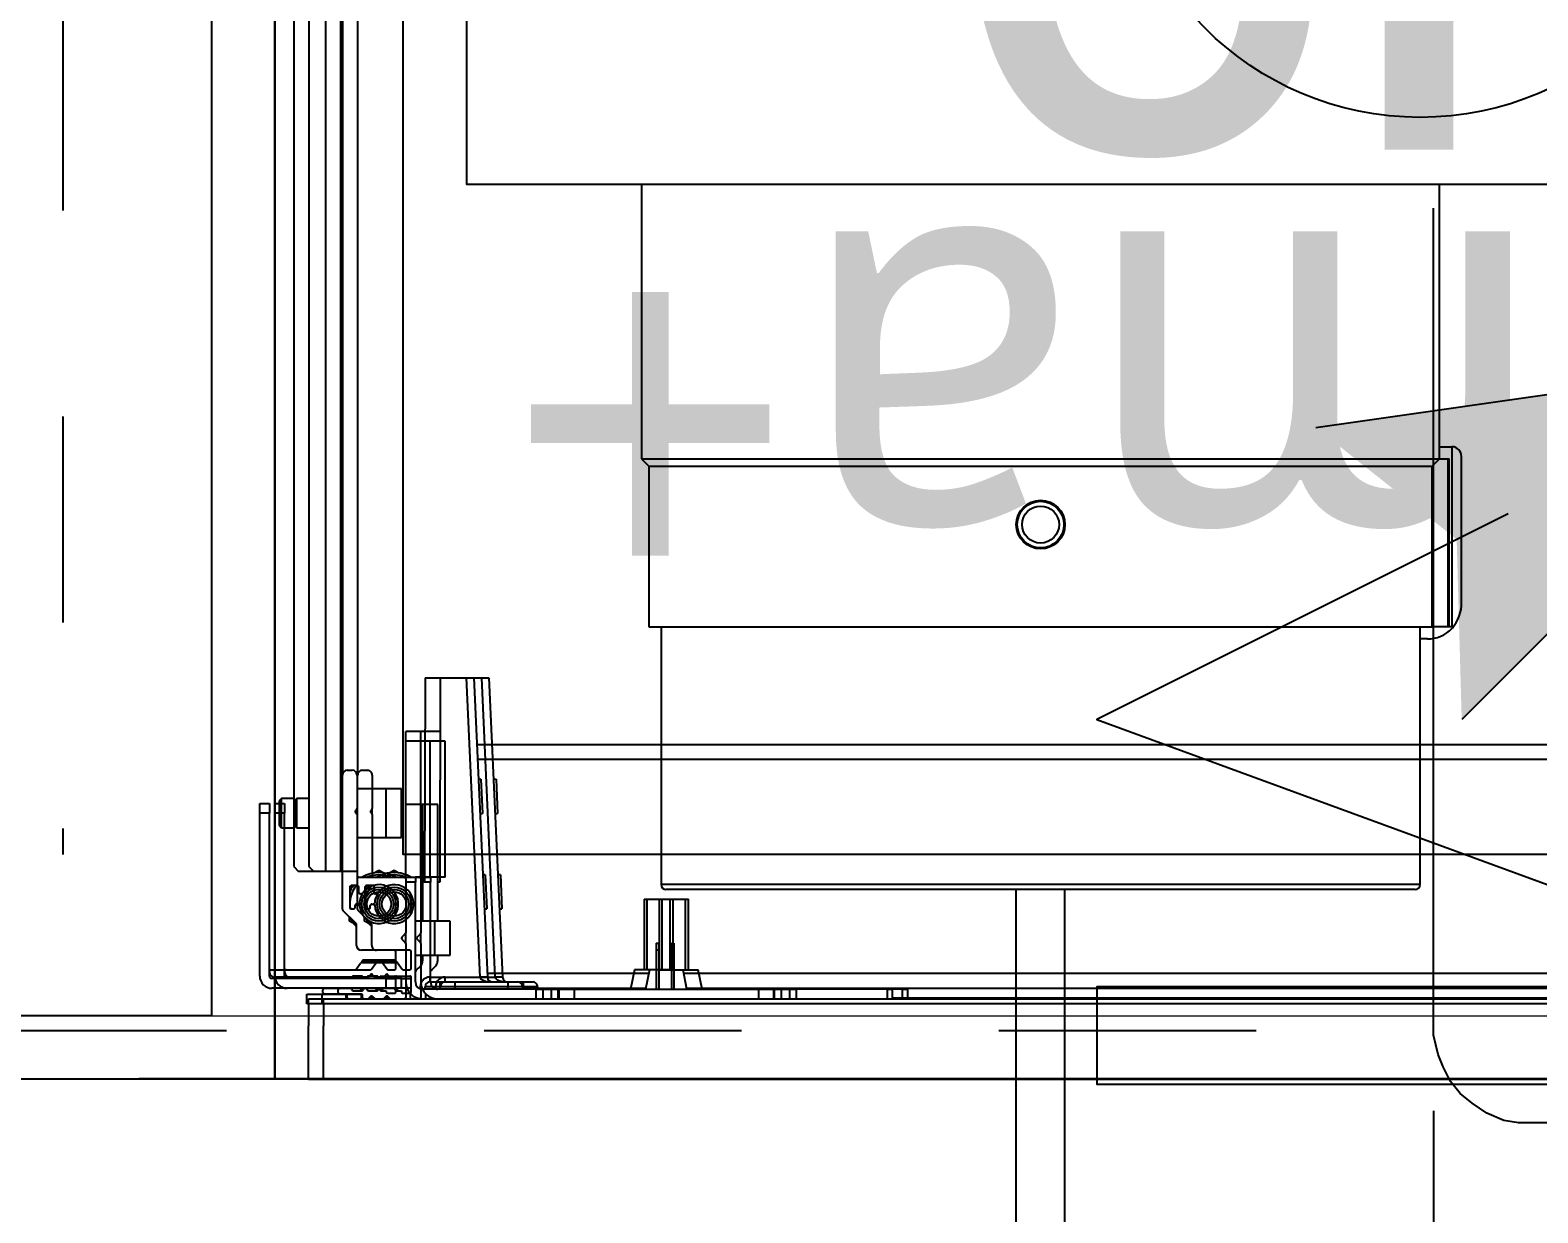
# Model space of a CAD drawing. Header units: centimetres. Extents: x 2648 to 12729, y 1890 to 6224.
# Drawn here: x 8948.27 to 8979.25, y 3178.34 to 3202.65 of the extents above; entities that cross this region are included whole.
import ezdxf

# ---------------------------------------------------------------- set-up
doc = ezdxf.new("R2010")
doc.units = ezdxf.units.CM
for name, pattern in [('prlm_vmc', [0.282222, 0.141111, -0.141111]), ('Style de ligne -1', [0.41664, 0.20828, -0.20836]), ('VW-01', [0.41656, 0.20828, -0.20828])]:
    doc.linetypes.add(name, pattern=pattern)
for name, color, linetype in [('B aménagement intérieur', 252, 'Continuous'), ('B Faux plafonds', 9, 'Continuous'), ('B Général', 252, 'Continuous'), ('C ANNOTATIONS-prestations', 252, 'Continuous'), ('D SURFACES-shab', 252, 'Continuous'), ('F REMPLISSAGE-vert clair', 252, 'Continuous'), ('F REMPLISSAGE-vert foncé', 252, 'Continuous'), ('MTI900_Alu', 252, 'Continuous')]:
    doc.layers.add(name, color=color, linetype=linetype)
doc.layers.add('prlm-CHAUFF', color=4, linetype='Continuous', lineweight=25)
doc.layers.add('prlm-ELEC-CFO', color=10, linetype='Continuous', lineweight=25)
doc.styles.add('prlm-chauff', font='trebucbi.ttf', dxfattribs={"height": 18})
doc.styles.add('prlm-elec-cfo', font='comic.ttf', dxfattribs={"height": 12})

# ---------------------------------------------------------------- blocks, each defined once
blk = doc.blocks.new('B 80.Gaine 150_70')
at = {"layer": 'B Général', "linetype": 'Continuous'}
blk.add_line((18.5, 36.305), (-69, 36.305), dxfattribs=at)
at = {"layer": 'B Général', "linetype": 'Continuous', "flags": 128}
for points in [[(-70, 36.305), (19.5, 36.305), (19.5, -2.715), (-70, -2.715)], [(-70, -2.7), (-70, 36.3), (19.5, 36.3), (19.5, -2.7)]]:
    blk.add_lwpolyline(points, close=True, dxfattribs=at)
at = {"layer": 'C ANNOTATIONS-prestations'}
for p, q in [((18.5, 36.305), (18.5, 35.205)), ((18.5, 34.755), (18.5, 35.205)), ((-69, 34.755), (18.5, 34.755)), ((18.5, 34.755), (18.53, 34.755)), ((18.5, 34.755), (18.5, 34.655)), ((18.53, 34.755), (18.53, 34.555)), ((18.5, 34.655), (-69, 34.655)), ((6.5, 34.635), (-22.817, 34.635)), ((10.724, 34.435), (-22.75, 34.435)), ((6.5, 34.455), (6.5, 34.655)), ((6.6, 34.455), (6.5, 34.455)), ((6.6, 34.655), (6.6, 34.455)), ((6.6, 34.455), (8.783, 34.455)), ((8.783, 34.455), (8.783, 34.655)), ((8.918, 34.455), (8.783, 34.455)), ((8.918, 34.655), (8.918, 34.455)), ((9.25, 34.455), (8.918, 34.455)), ((9.25, 34.455), (9.25, 34.655)), ((13.35, 34.455), (9.25, 34.455)), ((10.72, 34.455), (10.8, 34.055)), ((11.3, 33.646), (11.3, 34.455)), ((11.35, 33.646), (11.35, 34.455)), ((11.8, 34.055), (11.88, 34.455)), ((14.1, 34.435), (11.876, 34.435)), ((13.35, 34.455), (13.35, 34.655)), ((13.682, 34.455), (13.35, 34.455)), ((13.682, 34.455), (13.682, 34.655)), ((13.817, 34.455), (13.682, 34.455)), ((13.817, 34.655), (13.817, 34.455)), ((13.817, 34.455), (16.15, 34.455)), ((14.1, 34.405), (14.1, 34.455)), ((14.1, 34.405), (14.4, 34.405)), ((14.4, 34.455), (14.4, 34.405)), ((14.4, 34.405), (15.8, 34.405)), ((14.4, 34.305), (14.4, 34.405)), ((15.8, 34.405), (15.8, 34.455)), ((15.8, 34.405), (16.1, 34.405)), ((15.8, 34.305), (15.8, 34.405)), ((16.1, 34.455), (16.1, 34.405)), ((16.4, 34.655), (16.4, 34.55)), ((16.5, 34.655), (16.5, 34.625)), ((16.5, 33.517), (16.5, 34.625)), ((16.7, 34.505), (16.7, 34.215)), ((16.7, 34.435), (16.9, 34.435)), ((16.87, 34.535), (16.73, 34.535)), ((16.9, 34.485), (16.9, 34.505)), ((17.001, 34.485), (16.9, 34.485)), ((16.9, 34.435), (19.25, 34.435)), ((16.9, 34.435), (16.9, 34.235)), ((16.96, 34.485), (16.999, 34.446)), ((16.999, 34.446), (17.037, 34.446)), ((17.345, 34.435), (17.06, 34.435)), ((17.129, 34.655), (17.179, 34.606)), ((17.164, 34.62), (17.236, 34.62)), ((17.221, 34.606), (17.271, 34.655)), ((17.368, 34.446), (17.401, 34.446)), ((17.401, 34.446), (17.44, 34.485)), ((17.576, 34.485), (17.404, 34.485)), ((18.17, 34.435), (17.635, 34.435)), ((17.7, 34.625), (17.7, 34.585)), ((17.73, 34.555), (17.73, 34.655)), ((17.73, 34.555), (18.17, 34.555)), ((18.53, 34.555), (17.73, 34.555)), ((18.2, 34.525), (18.2, 34.465)), ((-22.65, 34.135), (10.784, 34.135)), ((11.816, 34.135), (14.824, 34.135)), ((14.4, 34.305), (14.2, 34.305)), ((15.8, 34.305), (14.4, 34.305)), ((14.821, 34.198), (14.82, 34.21)), ((14.821, 34.198), (14.971, 34.205)), ((15.1, 28.055), (14.821, 34.198)), ((14.97, 34.21), (14.971, 34.205)), ((16, 34.205), (14.971, 34.205)), ((14.971, 34.205), (15.25, 28.055)), ((16, 34.305), (15.8, 34.305)), ((16, 34.305), (16, 34.205)), ((16.3, 34.305), (16.3, 32.255)), ((16.9, 34.235), (16.7, 34.235)), ((17.002, 34.185), (16.73, 34.185)), ((16.9, 34.235), (19.25, 34.235)), ((17, 34.235), (17, 34.185)), ((17.03, 34.205), (17.129, 34.205)), ((17.043, 34.185), (17.043, 34.235)), ((17.129, 34.205), (17.179, 34.156)), ((17.221, 34.156), (17.271, 34.205)), ((17.271, 34.205), (17.375, 34.205)), ((17.357, 34.185), (17.357, 34.235)), ((17.4, 34.185), (17.4, 34.235)), ((17.403, 34.185), (17.577, 34.185)), ((17.605, 34.205), (19.2, 34.205)), ((19.3, 34.185), (19.3, 30.835)), ((19.3, 34.105), (19.3, 34.085)), ((19.5, 34.185), (19.5, 30.835)), ((11.3, 34.055), (10.8, 34.055)), ((11, 34.055), (11, 32.605)), ((11.061, 34.055), (11.061, 32.605)), ((11.35, 34.055), (11.8, 34.055)), ((11.539, 34.055), (11.539, 32.605)), ((11.6, 32.605), (11.6, 34.055)), ((16.15, 33.852), (16.15, 33.755)), ((16.7, 34.025), (16.7, 33.685)), ((16.859, 34.055), (16.73, 34.055)), ((16.971, 33.918), (16.884, 34.042)), ((17.404, 33.905), (16.996, 33.905)), ((17, 33.905), (17, 33.875)), ((17, 33.875), (17.4, 33.875)), ((17, 33.875), (17.02, 33.855)), ((17.02, 33.855), (17.38, 33.855)), ((17.043, 33.855), (17.043, 33.905)), ((17.357, 33.855), (17.357, 33.905)), ((17.38, 33.855), (17.4, 33.875)), ((17.4, 33.875), (17.4, 33.905)), ((17.516, 34.042), (17.429, 33.918)), ((19.27, 34.055), (17.541, 34.055)), ((11.3, 33.51), (11.3, 33.646)), ((11.35, 33.646), (11.3, 33.646)), ((11.35, 33.51), (11.3, 33.51)), ((11.35, 33.51), (11.35, 33.646)), ((15.9, 33.755), (15.9, 33.055)), ((16.3, 33.755), (15.9, 33.755)), ((16.5, 33.517), (16.5, 33.293)), ((16.579, 33.426), (16.509, 33.496)), ((16.73, 33.655), (17.41, 33.655)), ((17.51, 33.555), (17.51, 33.127)), ((16.5, 32.185), (16.5, 33.293)), ((16.509, 33.314), (16.579, 33.384)), ((15.9, 33.055), (16.3, 33.055)), ((16.15, 33.055), (16.15, 32.155)), ((16.7, 32.899), (16.7, 32.511)), ((17.519, 33.106), (17.791, 32.834)), ((17.556, 33.113), (17.656, 33.055)), ((17.656, 33.055), (17.656, 32.969)), ((11.6, 32.605), (11, 32.605)), ((14.884, 32.805), (14.834, 32.803)), ((14.866, 32.101), (14.834, 32.803)), ((17.51, 32.705), (17.479, 32.705)), ((17.54, 32.775), (17.54, 32.735)), ((17.62, 32.805), (17.57, 32.805)), ((17.65, 32.355), (17.65, 32.775)), ((17.8, 32.813), (17.8, 30.055)), ((16.101, 28.055), (16.11, 32.255)), ((16.11, 32.255), (16.15, 32.257)), ((16.3, 32.255), (16.5, 32.255)), ((16.3, 32.155), (16.3, 32.255)), ((17.407, 32.495), (17.43, 32.495)), ((17.46, 32.465), (17.46, 32.355)), ((17.49, 32.325), (17.62, 32.325)), ((17.65, 32.351), (17.604, 32.325)), ((14.866, 32.101), (14.916, 32.104)), ((16, 32.155), (16, 29.355)), ((16, 32.155), (16.15, 32.155)), ((16.15, 32.155), (16.3, 32.155)), ((16.15, 32.155), (16.15, 30.655)), ((16.5, 32.155), (16.3, 32.155)), ((16.5, 32.185), (16.5, 32.155)), ((16.5, 32.155), (16.5, 30.655)), ((17.47, 32.155), (16.53, 32.155)), ((17.05, 32.005), (16.95, 32.063)), ((17.15, 32.063), (17.05, 32.005)), ((17.5, 30.867), (17.5, 32.125)), ((17.8, 32.035), (18.15, 32.035)), ((18.15, 32.035), (18.7, 32.035)), ((18.15, 1.335), (18.15, 32.035)), ((18.8, 31.935), (18.7, 32.035)), ((18.8, 1.435), (18.8, 31.935)), ((16.9, 31.335), (16.9, 30.335)), ((17.5, 31.335), (16.9, 31.335)), ((19.05, 31.135), (18.8, 31.135)), ((19.05, 31.135), (19.05, 30.535)), ((19.1, 31.085), (19.05, 31.135)), ((19.1, 30.585), (19.1, 31.085)), ((14.973, 30.843), (14.923, 30.841)), ((14.955, 30.139), (14.923, 30.841)), ((17.5, 30.867), (17.5, 30.743)), ((17.5, 30.055), (17.5, 30.743)), ((17.529, 30.826), (17.509, 30.846)), ((17.509, 30.764), (17.529, 30.784)), ((19.3, 30.835), (19.5, 30.835)), ((19.3, 30.635), (19.3, 30.835)), ((19.5, 30.835), (19.5, 30.635)), ((16.15, 30.655), (16.5, 30.655)), ((16.5, 30.655), (16.5, 29.355)), ((18.8, 30.535), (19.05, 30.535)), ((19.05, 30.535), (19.1, 30.585)), ((19.5, 30.635), (19.3, 30.635)), ((14.955, 30.139), (15.005, 30.142)), ((16.9, 30.335), (17.5, 30.335)), ((17.7, 29.955), (17.6, 29.955)), ((17.8, 3.285), (17.8, 30.055)), ((-22.475, 29.735), (15.024, 29.735)), ((-22.475, 29.435), (15.037, 29.435)), ((16, 29.355), (16.5, 29.355)), ((16.103, 29.155), (16.5, 29.155)), ((16.5, 29.355), (16.5, 29.155)), ((15.25, 28.055), (15.1, 28.055)), ((16.101, 28.055), (15.25, 28.055))]:
    blk.add_line(p, q, dxfattribs=at)
at = {"layer": 'C ANNOTATIONS-prestations', "flags": 128}
for points in [[(14.1, 34.405, 0.198912), (14.129, 34.334, 0.198912), (14.2, 34.305)], [(16, 34.205, 0.227222), (16.156, 34.28, 0.227222), (16.195, 34.448)], [(16, 34.305, 0.198912), (16.071, 34.334, 0.198912), (16.1, 34.405)], [(16.5, 34.305, 0.198912), (16.397, 34.552, 0.198912), (16.15, 34.655)], [(16.3, 34.305, 0.198912), (16.256, 34.411, 0.198912), (16.15, 34.455)], [(16.53, 34.655, 0.198912), (16.509, 34.646, 0.198912), (16.5, 34.625)], [(16.73, 34.535, 0.198912), (16.709, 34.526, 0.198912), (16.7, 34.505)], [(16.9, 34.505, 0.198912), (16.891, 34.526, 0.198912), (16.87, 34.535)], [(17, 34.435, 0.013224), (17, 34.44, 0.013224), (16.999, 34.446)], [(17.03, 34.46, 0.17724), (17.02, 34.478, 0.17724), (17.001, 34.485)], [(17.03, 34.46, 0.17724), (17.041, 34.442, 0.17724), (17.06, 34.435)], [(17.179, 34.606, 0.198912), (17.2, 34.597, 0.198912), (17.221, 34.606)], [(17.345, 34.435, 0.17724), (17.364, 34.442, 0.17724), (17.375, 34.46)], [(17.404, 34.485, 0.17724), (17.385, 34.478, 0.17724), (17.375, 34.46)], [(17.401, 34.446, 0.013224), (17.4, 34.44, 0.013224), (17.4, 34.435)], [(17.605, 34.46, 0.17724), (17.595, 34.478, 0.17724), (17.576, 34.485)], [(17.605, 34.46, 0.17724), (17.616, 34.442, 0.17724), (17.635, 34.435)], [(17.7, 34.625, 0.198912), (17.691, 34.646, 0.198912), (17.67, 34.655)], [(17.7, 34.585, 0.198912), (17.709, 34.564, 0.198912), (17.73, 34.555)], [(18.2, 34.525, 0.198912), (18.191, 34.546, 0.198912), (18.17, 34.555)], [(18.17, 34.435, 0.198912), (18.191, 34.444, 0.198912), (18.2, 34.465)], [(19.5, 34.185, 0.198912), (19.427, 34.362, 0.198912), (19.25, 34.435)], [(14.82, 34.21, 0.193016), (14.789, 34.277, 0.193016), (14.72, 34.305)], [(16.7, 34.215, 0.198912), (16.709, 34.194, 0.198912), (16.73, 34.185)], [(17.002, 34.185, 0.155096), (17.019, 34.191, 0.155096), (17.03, 34.205)], [(17.179, 34.156, 0.198912), (17.2, 34.147, 0.198912), (17.221, 34.156)], [(17.375, 34.205, 0.155096), (17.386, 34.191, 0.155096), (17.403, 34.185)], [(17.577, 34.185, 0.155096), (17.594, 34.191, 0.155096), (17.605, 34.205)], [(19.3, 34.105, 0.198912), (19.271, 34.176, 0.198912), (19.2, 34.205)], [(19.3, 34.185, 0.198912), (19.285, 34.22, 0.198912), (19.25, 34.235)], [(16.222, 34.005, 0.109774), (16.169, 33.936, 0.109774), (16.15, 33.852)], [(16.222, 34.005, 0.028434), (16.263, 34.044, 0.028434), (16.3, 34.087)], [(16.73, 34.055, 0.198912), (16.709, 34.046, 0.198912), (16.7, 34.025)], [(16.884, 34.042, 0.120588), (16.873, 34.052, 0.120588), (16.859, 34.055)], [(16.971, 33.918, 0.120588), (16.982, 33.908, 0.120588), (16.996, 33.905)], [(17.404, 33.905, 0.120588), (17.418, 33.908, 0.120588), (17.429, 33.918)], [(17.541, 34.055, 0.120588), (17.527, 34.052, 0.120588), (17.516, 34.042)], [(19.27, 34.055, 0.198912), (19.291, 34.064, 0.198912), (19.3, 34.085)], [(16.5, 33.517, 0.098491), (16.502, 33.506, 0.098491), (16.509, 33.496)], [(16.7, 33.685, 0.198912), (16.709, 33.664, 0.198912), (16.73, 33.655)], [(17.51, 33.555, 0.198912), (17.481, 33.626, 0.198912), (17.41, 33.655)], [(16.509, 33.314, 0.098491), (16.502, 33.304, 0.098491), (16.5, 33.293)], [(16.579, 33.384, 0.198912), (16.588, 33.405, 0.198912), (16.579, 33.426)], [(17.633, 32.992, 0.041018), (17.579, 33.083, 0.041018), (17.51, 33.164)], [(17.449, 32.733, 0.366532), (17.088, 33.103, 0.366532), (16.664, 32.808, 0.366532), (16.884, 32.341, 0.366532), (17.382, 32.482)], [(17.51, 33.127, 0.098491), (17.512, 33.116, 0.098491), (17.519, 33.106)], [(17.382, 32.482, 0.082935), (17.436, 32.602, 0.082935), (17.449, 32.733)], [(17.449, 32.733, 0.189855), (17.458, 32.713, 0.189855), (17.479, 32.705)], [(17.51, 32.705, 0.198912), (17.531, 32.714, 0.198912), (17.54, 32.735)], [(17.514, 32.325, 0.104675), (17.628, 32.546, 0.104675), (17.643, 32.794)], [(17.57, 32.805, 0.198912), (17.549, 32.796, 0.198912), (17.54, 32.775)], [(17.65, 32.775, 0.198912), (17.641, 32.796, 0.198912), (17.62, 32.805)], [(17.8, 32.813, 0.098491), (17.798, 32.824, 0.098491), (17.791, 32.834)], [(17.407, 32.495, 0.122946), (17.393, 32.491, 0.122946), (17.382, 32.482)], [(17.46, 32.465, 0.198912), (17.451, 32.486, 0.198912), (17.43, 32.495)], [(17.46, 32.355, 0.198912), (17.469, 32.334, 0.198912), (17.49, 32.325)], [(17.577, 32.325, 0.02871), (17.617, 32.388, 0.02871), (17.65, 32.455)], [(17.62, 32.325, 0.198912), (17.641, 32.334, 0.198912), (17.65, 32.355)], [(16.5, 32.185, 0.198912), (16.509, 32.164, 0.198912), (16.53, 32.155)], [(16.704, 32.155, 0.14145), (17.05, 32.055, 0.14145), (17.396, 32.155)], [(16.81, 32.155, 0.103148), (17.05, 32.105, 0.103148), (17.29, 32.155)], [(17.5, 32.125, 0.198912), (17.491, 32.146, 0.198912), (17.47, 32.155)], [(17.5, 30.867, 0.098491), (17.502, 30.856, 0.098491), (17.509, 30.846)], [(17.509, 30.764, 0.098491), (17.502, 30.754, 0.098491), (17.5, 30.743)], [(17.529, 30.784, 0.198912), (17.538, 30.805, 0.198912), (17.529, 30.826)], [(17.5, 30.055, 0.198912), (17.529, 29.984, 0.198912), (17.6, 29.955)], [(17.7, 29.955, 0.198912), (17.771, 29.984, 0.198912), (17.8, 30.055)]]:
    blk.add_lwpolyline(points, format="xyb", dxfattribs=at)
at = {"layer": 'C ANNOTATIONS-prestations'}
for radius in [0.35, 0.3, 0.25]:
    blk.add_circle((17.05, 32.705), radius, dxfattribs=at)
for points, knots in [([(14.97, 34.21), (14.97, 34.21), (14.968, 34.222), (14.956, 34.239), (14.941, 34.252), (14.921, 34.265), (14.896, 34.276), (14.867, 34.286), (14.818, 34.298), (14.754, 34.305), (14.724, 34.305), (14.722, 34.305), (14.72, 34.305)], [0, 0, 0, 1, 2, 3, 4, 5, 6, 7, 8, 9, 9, 10, 10, 10]), ([(14.82, 34.21), (14.82, 34.209), (14.821, 34.209), (14.822, 34.209), (14.824, 34.208), (14.833, 34.207), (14.852, 34.207), (14.88, 34.207), (14.931, 34.208), (14.968, 34.209), (14.969, 34.209), (14.97, 34.21)], [0, 0, 0, 1, 2, 3, 4, 5, 6, 7, 8, 8, 9, 9, 9])]:
    blk.add_open_spline(points, degree=2, knots=knots, dxfattribs=at)
blk = doc.blocks.new('xi.CH')
at = {"layer": 'prlm-ELEC-CFO', "lineweight": 5}
blk.add_hatch(color=0, dxfattribs=at).paths.add_polyline_path([(-3, 6), (-0.103, 3.699), (0, 0), (7.5, 7.5)])
at = {"layer": 'prlm-ELEC-CFO', "color": 0}
for points in [[(-3, 6), (7.5, 7.5), (0, 0)], [(0.955, 4.227), (-7.5, 0), (7.5, -5.5), (-7.5, -5.5), (-7.5, -7.5), (7.5, -7.5)]]:
    blk.add_lwpolyline(points, dxfattribs=at)
blk = doc.blocks.new('xi.uta-yzen-g')
at = {"layer": 'prlm-CHAUFF', "ltscale": 50}
for p, q in [((20.9, 35.02), (36.5, 35.02)), ((20.9, 35.02), (20.9, 29.72)), ((21, 35.12), (36.4, 35.12)), ((36.5, 29.72), (36.5, 35.02)), ((20.75, 29.97), (20.9, 29.97)), ((20.244, 29.72), (20.65, 29.72)), ((20.244, 29.72), (20.244, 26.02)), ((20.3, 29.72), (20.3, 26.27)), ((20.32, 29.72), (20.32, 26.27)), ((36.75, 29.72), (20.65, 29.72)), ((20.65, 29.72), (20.65, 26.42)), ((36.75, 26.42), (36.75, 29.72)), ((20.05, 29.216), (20.05, 26.22)), ((20.3, 28.42), (20.32, 28.42)), ((20.32, 28.07), (20.3, 28.07)), ((20.3, 27.693), (20.32, 27.693)), ((20.32, 27.343), (20.3, 27.343)), ((20.3, 27.293), (20.32, 27.293)), ((20.32, 27.193), (20.3, 27.193)), ((20.65, 26.42), (20.5, 26.27)), ((36.75, 26.42), (20.65, 26.42)), ((36.9, 26.27), (36.75, 26.42)), ((20.32, 26.27), (20.3, 26.27)), ((20.5, 26.27), (20.32, 26.27)), ((36.9, 26.27), (20.5, 26.27)), ((20.5, 26.27), (20.5, 20.62)), ((36.9, 20.62), (36.9, 26.27)), ((20.5, 26.02), (20.25, 26.02))]:
    blk.add_line(p, q, dxfattribs=at)
blk.add_lwpolyline([(-40.5, 20.62), (-40.5, 3.9), (40.5, 3.9), (40.5, 20.62)], close=True, dxfattribs=at)
for radius in [0.5, 0.48, 0.38]:
    blk.add_circle((28.7, 27.62), radius, dxfattribs=at)
for centre, radius, start, end in [((21, 35.02), 0.1, 90, 180), ((36.4, 35.02), 0.1, 0, 90), ((20.825, 29.24), 0.776, 138.5248, 181.7675), ((20.75, 29.27), 0.7, 90, 136.2731), ((20.25, 26.22), 0.2, 180, 268.3239), ((20.25, 26.22), 0.2, 268.3239, 270)]:
    blk.add_arc(centre, radius, start, end, dxfattribs=at)
for centre, major_axis, ratio, start_param, end_param in [((20.75, 28.959), (-0.45, 0), 0.974723, 5.983927, 6.283185), ((20.75, 28.603), (-0.45, 0), 0.974723, 5.983927, 6.283185), ((21.55, 28.603), (-1.25, 0), 0.146694, 0, 0.179125)]:
    blk.add_ellipse(centre, major_axis=major_axis, ratio=ratio, start_param=start_param, end_param=end_param, dxfattribs=at)
blk.add_open_spline([(20.318, 29.391), (20.314, 29.379), (20.311, 29.366), (20.303, 29.324), (20.3, 29.294), (20.3, 29.265)], degree=3, knots=[0.8185803, 0.8185803, 0.8185803, 0.8185803, 0.875, 0.875, 1, 1, 1, 1], dxfattribs=at)
blk = doc.blocks.new('B 70.MTI900_Alu_390')
at = {"layer": 'MTI900_Alu', "color": 1, "linetype": 'Continuous'}
for p, q in [((-4.405, -0.415), (-4.405, -3.465)), ((-4.34, -0.405), (-4.34, -3.475)), ((-4.305, -0.6), (-4.305, -3.277)), ((-4.1351, -3.077), (-4.136, -3.497)), ((-4.1351, -3.077), (-4.05, -3.077)), ((-4.0221, -3.692), (-4.05, -3.077)), ((-4.05, -3.077), (-4.035, -3.077)), ((-4.035, -3.077), (-4.0071, -3.6913)), ((-4.175, -3.207), (-4.175, -3.187)), ((-4.1353, -3.187), (-4.175, -3.187)), ((-4.175, -3.337), (-4.175, -3.207)), ((-4.125, -3.207), (-4.175, -3.207)), ((-4.125, -3.487), (-4.125, -3.207)), ((-0.2775, -3.215), (-4.0287, -3.215)), ((-0.2775, -3.245), (-4.0274, -3.245)), ((-4.305, -3.5528), (-4.305, -3.277)), ((-4.295, -3.267), (-4.285, -3.267)), ((-4.275, -3.277), (-4.275, -3.3458)), ((-4.215, -3.305), (-4.275, -3.305)), ((-4.215, -3.405), (-4.215, -3.305)), ((-4.0205, -3.2854), (-4.0255, -3.2857)), ((-4.0205, -3.2854), (-4.0173, -3.3556)), ((-4.475, -3.355), (-4.475, -3.335)), ((-4.475, -3.335), (-4.455, -3.335)), ((-4.455, -3.335), (-4.455, -3.355)), ((-4.43, -3.325), (-4.435, -3.33)), ((-4.435, -3.33), (-4.435, -3.38)), ((-4.43, -3.385), (-4.43, -3.325)), ((-4.405, -3.325), (-4.43, -3.325)), ((-4.275, -3.3582), (-4.275, -3.3458)), ((-4.175, -3.487), (-4.175, -3.337)), ((-4.14, -3.337), (-4.175, -3.337)), ((-4.14, -3.487), (-4.14, -3.337)), ((-4.475, -3.69), (-4.475, -3.355)), ((-4.455, -3.355), (-4.475, -3.355)), ((-4.455, -3.69), (-4.455, -3.355)), ((-4.2759, -3.3479), (-4.2779, -3.3499)), ((-4.2779, -3.3541), (-4.2759, -3.3561)), ((-4.275, -3.3582), (-4.275, -3.484)), ((-4.0223, -3.3558), (-4.0173, -3.3556)), ((-4.435, -3.38), (-4.43, -3.385)), ((-4.43, -3.385), (-4.405, -3.385)), ((-4.275, -3.405), (-4.215, -3.405)), ((-4.405, -3.465), (-4.395, -3.475)), ((-4.34, -3.475), (-4.395, -3.475)), ((-4.305, -3.475), (-4.34, -3.475)), ((-4.272, -3.487), (-4.178, -3.487)), ((-4.24, -3.4778), (-4.23, -3.472)), ((-4.23, -3.472), (-4.22, -3.4778)), ((-4.175, -3.49), (-4.175, -3.487)), ((-4.175, -3.487), (-4.155, -3.487)), ((-4.175, -3.49), (-4.175, -3.6008)), ((-4.155, -3.497), (-4.175, -3.497)), ((-4.14, -3.487), (-4.155, -3.487)), ((-4.155, -3.487), (-4.155, -3.497)), ((-4.155, -3.702), (-4.155, -3.497)), ((-4.125, -3.487), (-4.14, -3.487)), ((-4.14, -3.577), (-4.14, -3.487)), ((-4.136, -3.497), (-4.14, -3.4972)), ((-4.0116, -3.4816), (-4.0166, -3.4819)), ((-4.0116, -3.4816), (-4.0084, -3.5518)), ((-4.29, -3.5066), (-4.2854, -3.504)), ((-4.29, -3.507), (-4.29, -3.549)), ((-4.274, -3.504), (-4.287, -3.504)), ((-4.271, -3.518), (-4.271, -3.507)), ((-4.2657, -3.521), (-4.268, -3.521)), ((-4.195, -3.5614), (-4.195, -3.5226)), ((-3.685, -3.532), (-3.625, -3.532)), ((-3.685, -3.532), (-3.685, -3.677)), ((-3.6789, -3.677), (-3.6789, -3.532)), ((-3.6311, -3.677), (-3.6311, -3.532)), ((-3.625, -3.677), (-3.625, -3.532)), ((-4.2769, -3.5821), (-4.3041, -3.5549)), ((-4.287, -3.552), (-4.282, -3.552)), ((-4.279, -3.549), (-4.279, -3.545)), ((-4.276, -3.542), (-4.2729, -3.542)), ((-4.0134, -3.552), (-4.0084, -3.5518)), ((-4.2906, -3.577), (-4.2906, -3.5684)), ((-4.2806, -3.5828), (-4.2906, -3.577)), ((-4.276, -3.627), (-4.276, -3.5842)), ((-4.115, -3.577), (-4.155, -3.577)), ((-4.115, -3.647), (-4.115, -3.577)), ((-4.1759, -3.6029), (-4.1829, -3.6099)), ((-4.1829, -3.6141), (-4.1759, -3.6211)), ((-4.175, -3.6232), (-4.175, -3.6008)), ((-4.175, -3.6232), (-4.175, -3.734)), ((-3.66, -3.6225), (-3.655, -3.6225)), ((-3.66, -3.6225), (-3.66, -3.6361)), ((-3.655, -3.6225), (-3.655, -3.6361)), ((-4.198, -3.637), (-4.266, -3.637)), ((-4.195, -3.674), (-4.195, -3.64)), ((-4.155, -3.647), (-4.115, -3.647)), ((-4.14, -3.6567), (-4.14, -3.647)), ((-3.66, -3.6361), (-3.655, -3.6361)), ((-3.66, -3.6361), (-3.66, -3.717)), ((-3.655, -3.6361), (-3.655, -3.717)), ((-4.455, -3.682), (-4.455, -3.68)), ((-4.452, -3.677), (-4.2791, -3.677)), ((-4.2766, -3.6757), (-4.2679, -3.6633)), ((-4.2654, -3.662), (-4.2246, -3.662)), ((-4.263, -3.657), (-4.265, -3.659)), ((-4.225, -3.659), (-4.265, -3.659)), ((-4.265, -3.659), (-4.265, -3.662)), ((-4.227, -3.657), (-4.263, -3.657)), ((-4.2607, -3.657), (-4.2607, -3.662)), ((-4.2471, -3.6871), (-4.2521, -3.692)), ((-4.2379, -3.692), (-4.2429, -3.6871)), ((-4.2293, -3.657), (-4.2293, -3.662)), ((-4.225, -3.659), (-4.227, -3.657)), ((-4.225, -3.662), (-4.225, -3.659)), ((-4.2221, -3.6633), (-4.2134, -3.6757)), ((-4.2109, -3.677), (-4.198, -3.677)), ((-3.7066, -3.685), (-4.0074, -3.685)), ((-3.705, -3.677), (-3.713, -3.717)), ((-3.66, -3.677), (-3.705, -3.677)), ((-3.655, -3.677), (-3.605, -3.677)), ((-3.597, -3.717), (-3.605, -3.677)), ((-0.26, -3.685), (-3.6034, -3.685)), ((-4.215, -3.695), (-4.45, -3.695)), ((-4.215, -3.715), (-4.45, -3.715)), ((-4.2855, -3.692), (-4.445, -3.692)), ((-4.345, -3.724), (-4.345, -3.718)), ((-4.342, -3.715), (-4.2885, -3.715)), ((-4.2653, -3.69), (-4.2827, -3.69)), ((-4.2651, -3.7161), (-4.269, -3.72)), ((-4.2618, -3.7161), (-4.2651, -3.7161)), ((-4.265, -3.69), (-4.265, -3.695)), ((-4.2521, -3.692), (-4.2625, -3.692)), ((-4.2607, -3.69), (-4.2607, -3.695)), ((-4.2595, -3.715), (-4.231, -3.715)), ((-4.228, -3.692), (-4.2379, -3.692)), ((-4.2293, -3.69), (-4.2293, -3.695)), ((-4.2249, -3.7161), (-4.2287, -3.7161)), ((-4.2252, -3.69), (-4.198, -3.69)), ((-4.225, -3.695), (-4.225, -3.69)), ((-4.221, -3.72), (-4.2249, -3.7161)), ((-4.215, -3.715), (-4.215, -3.695)), ((-4.215, -3.695), (-4.195, -3.695)), ((-4.195, -3.715), (-4.215, -3.715)), ((-4.195, -3.722), (-4.195, -3.693)), ((-3.9067, -3.717), (-4.14, -3.717)), ((-4.135, -3.717), (-4.135, -3.712)), ((-4.105, -3.712), (-4.135, -3.712)), ((-4.125, -3.692), (-4.0221, -3.692)), ((-4.125, -3.702), (-4.125, -3.692)), ((-4.125, -3.702), (-4.105, -3.702)), ((-4.105, -3.702), (-3.965, -3.702)), ((-4.105, -3.702), (-4.105, -3.712)), ((-4.105, -3.712), (-4.105, -3.717)), ((-3.965, -3.712), (-4.105, -3.712)), ((-4.0071, -3.6913), (-4.0221, -3.692)), ((-4.022, -3.6925), (-4.0221, -3.692)), ((-4.0071, -3.6913), (-4.007, -3.6925)), ((-3.965, -3.702), (-3.945, -3.702)), ((-3.965, -3.702), (-3.965, -3.712)), ((-3.965, -3.717), (-3.965, -3.712)), ((-3.935, -3.712), (-3.965, -3.712)), ((-3.935, -3.712), (-3.935, -3.717)), ((-3.935, -3.715), (-3.7126, -3.715)), ((-3.9067, -3.737), (-3.9067, -3.717)), ((-3.9067, -3.717), (-3.8932, -3.717)), ((-3.8932, -3.717), (-3.86, -3.717)), ((-3.8932, -3.717), (-3.8932, -3.737)), ((-3.86, -3.717), (-3.45, -3.717)), ((-3.86, -3.717), (-3.86, -3.737)), ((-3.5974, -3.715), (-0.25, -3.715)), ((-3.45, -3.717), (-3.45, -3.737)), ((-3.45, -3.717), (-3.4168, -3.717)), ((-3.4168, -3.737), (-3.4168, -3.717)), ((-3.4168, -3.717), (-3.4033, -3.717)), ((-3.185, -3.717), (-3.4033, -3.717)), ((-3.4033, -3.717), (-3.4033, -3.737)), ((-3.185, -3.717), (-3.175, -3.717)), ((-3.185, -3.737), (-3.185, -3.717)), ((-3.175, -3.717), (-3.175, -3.737)), ((-4.378, -3.747), (-4.378, -3.727)), ((-4.378, -3.727), (-4.298, -3.727)), ((-4.375, -3.747), (-4.378, -3.747)), ((-4.375, -3.737), (4.375, -3.737)), ((-4.375, -3.747), (-4.375, -3.737)), ((4.375, -3.747), (-4.375, -3.747)), ((-4.375, -3.747), (-4.375, -3.792)), ((-4.298, -3.727), (-4.342, -3.727)), ((-4.298, -3.727), (-4.298, -3.737)), ((-4.295, -3.734), (-4.295, -3.73)), ((-4.2826, -3.72), (-4.2654, -3.72)), ((-4.2471, -3.7321), (-4.2521, -3.737)), ((-4.2414, -3.7335), (-4.2486, -3.7335)), ((-4.2379, -3.737), (-4.2429, -3.7321)), ((-4.2251, -3.72), (-4.215, -3.72)), ((-4.215, -3.72), (-4.215, -3.722)), ((-4.212, -3.725), (-4.198, -3.725)), ((-4.175, -3.737), (-4.175, -3.734)), ((-4.165, -3.737), (-4.165, -3.7265)), ((-3.175, -3.735), (-0.2433, -3.735)), ((-4.375, -3.902), (-4.375, -3.792)), ((-4.375, -3.902), (4.375, -3.902))]:
    blk.add_line(p, q, dxfattribs=at)
for radius in [0.035, 0.03, 0.025]:
    blk.add_circle((-4.23, -3.542), radius, dxfattribs=at)
for centre, radius, start, end in [((-4.295, -3.277), 0.01, 90, 180), ((-4.285, -3.277), 0.01, 0, 90), ((-4.278, -3.3458), 0.003, 315, 0), ((-4.2758, -3.352), 0.003, 135, 225), ((-4.278, -3.3582), 0.003, 0, 45), ((-4.272, -3.484), 0.003, 180, 270), ((-4.23, -3.542), 0.065, 57.7958, 122.2042), ((-4.23, -3.542), 0.06, 66.4435, 113.5565), ((-4.178, -3.49), 0.003, 0, 90), ((-4.287, -3.507), 0.003, 90, 180), ((-4.23, -3.542), 0.06, 140.7035, 188.509), ((-4.23, -3.542), 0.065, 144.2242, 157.3801), ((-4.274, -3.507), 0.003, 0, 90), ((-4.268, -3.518), 0.003, 180, 270), ((-4.23, -3.542), 0.04, 146.0728, 184.0006), ((-4.23, -3.542), 0.04, 184.0006, 146.0728), ((-4.2657, -3.518), 0.003, 270, 326.0728), ((-4.302, -3.5528), 0.003, 180, 225), ((-4.287, -3.549), 0.003, 180, 270), ((-4.282, -3.549), 0.003, 270, 0), ((-4.276, -3.545), 0.003, 90, 180), ((-4.2729, -3.545), 0.003, 4.0006, 90), ((-4.23, -3.542), 0.065, 206.162, 224.9525), ((-4.279, -3.5842), 0.003, 0, 45), ((-4.1808, -3.612), 0.003, 135, 225), ((-4.178, -3.6008), 0.003, 315, 0), ((-4.178, -3.6232), 0.003, 0, 45), ((-4.266, -3.627), 0.01, 180, 270), ((-4.198, -3.64), 0.003, 0, 90), ((-4.16, -3.6567), 0.02, 309.8841, 0), ((-4.452, -3.68), 0.003, 90, 180), ((-4.445, -3.682), 0.01, 180, 270), ((-4.2791, -3.674), 0.003, 270, 325.008), ((-4.2654, -3.665), 0.003, 90, 145.008), ((-4.245, -3.6892), 0.003, 45, 135), ((-4.2246, -3.665), 0.003, 34.992, 90), ((-4.2109, -3.674), 0.003, 214.992, 270), ((-4.198, -3.674), 0.003, 270, 0), ((-4.1151, -3.7104), 0.05, 129.8841, 142.9139), ((-4.45, -3.69), 0.025, 180, 270), ((-4.45, -3.69), 0.005, 180, 270), ((-4.342, -3.718), 0.003, 90, 180), ((-4.2885, -3.718), 0.003, 9.5941, 90), ((-4.2827, -3.693), 0.003, 90, 160.5288), ((-4.2826, -3.717), 0.003, 189.5941, 270), ((-4.2654, -3.717), 0.003, 270, 350.4059), ((-4.2653, -3.693), 0.003, 19.4712, 90), ((-4.275, -3.715), 0.01, 353.9388, 0), ((-4.2595, -3.718), 0.003, 90, 170.4059), ((-4.231, -3.718), 0.003, 9.5941, 90), ((-4.2252, -3.693), 0.003, 90, 160.5288), ((-4.2251, -3.717), 0.003, 189.5941, 270), ((-4.215, -3.715), 0.01, 180, 186.0612), ((-4.198, -3.693), 0.003, 0, 90), ((-4.14, -3.702), 0.035, 180, 270), ((-4.14, -3.702), 0.015, 180, 270), ((-4.125, -3.712), 0.02, 90, 192.412), ((-4.125, -3.712), 0.01, 90, 180), ((-3.997, -3.692), 0.01, 182.6026, 270), ((-3.945, -3.712), 0.01, 0, 90), ((-4.342, -3.724), 0.003, 180, 270), ((-4.298, -3.73), 0.003, 0, 90), ((-4.292, -3.734), 0.003, 180, 270), ((-4.245, -3.7342), 0.003, 45, 135), ((-4.212, -3.722), 0.003, 180, 270), ((-4.198, -3.722), 0.003, 270, 0), ((-4.178, -3.734), 0.003, 270, 0)]:
    blk.add_arc(centre, radius, start, end, dxfattribs=at)
for centre, major_axis, ratio, start_param, end_param in [((-4.022, -3.6931), (0.015, 0.0007), 0.045361, 0, 1.568734), ((-3.997, -3.692), (0.025, 0), 0.4, 3.187016, 4.712389)]:
    blk.add_ellipse(centre, major_axis=major_axis, ratio=ratio, start_param=start_param, end_param=end_param, dxfattribs=at)
blk = doc.blocks.new('xi.thema+')
at = {"layer": 'prlm-CHAUFF', "color": 0}
blk.add_lwpolyline([(-20.9, 0), (-20.9, 34.4), (20.9, 34.4), (20.9, 0)], close=True, dxfattribs=at)
at = {"layer": 'prlm-CHAUFF', "color": 7, "linetype": 'prlm_vmc', "ltscale": 30}
blk.add_lwpolyline([(27.9, 0), (27.9, 34.4)], dxfattribs=at)
at = {"layer": 'prlm-CHAUFF', "color": 0}
blk.add_circle((0, 13), 6.25, dxfattribs=at)
at = {"layer": 'prlm-CHAUFF', "color": 0, "insert": (0, 25.539), "char_height": 8, "width": 7.19706, "attachment_point": 5, "style": 'prlm-chauff'}
blk.add_mtext('thema+', dxfattribs=at)
blk = doc.blocks.new('B 80.200_wc-2')
at = {"layer": 'B Général', "linetype": 'Continuous'}
for p, q in [((-24.9, 0.1), (24.9, 0.1)), ((25, -20.1), (25, 0))]:
    blk.add_line(p, q, dxfattribs=at)
at = {"layer": 'B Général', "linetype": 'Continuous', "flags": 128}
blk.add_lwpolyline([(-25, -20.1), (-24.9, -20.6), (-24.75, -20.9), (-24.55, -21.2), (-24.3, -21.45), (-23.9, -21.7), (-23.4, -21.85), (-23.15, -21.9), (23.25, -21.9), (23.55, -21.85), (23.9, -21.7), (24.2, -21.5), (24.45, -21.3), (24.65, -21.05), (24.8, -20.75), (24.9, -20.5), (24.95, -20.3), (25, -20.1)], dxfattribs=at)
at = {"layer": 'B Général', "linetype": 'Continuous'}
blk.add_arc((24.9, 0), 0.1, 0, 90, dxfattribs=at)
blk = doc.blocks.new('B 80.Groupe-2-1')
at = {"layer": 'B Général', "xscale": -1, "rotation": 270}
blk.add_blockref('B 80.200_wc-2', (35.5, 7.5), dxfattribs=at)
blk = doc.blocks.new('B 80.WC-plan-PMR')
at = {"layer": 'B Général', "linetype": 'Style de ligne -1', "ltscale": 25.4, "flags": 128}
blk.add_lwpolyline([(-114.5, 112.5), (15.5, 112.5), (15.5, 32.5), (-114.5, 32.5)], close=True, dxfattribs=at)
at = {"layer": 'B Général'}
blk.add_blockref('B 80.Groupe-2-1', (0, 0), dxfattribs=at)

msp = doc.modelspace()

# ---------------------------------------------------------------- linework, layer by layer
at = {"layer": 'B aménagement intérieur', "linetype": 'Continuous'}
for p, q in [((8953.296, 3220.105), (8953.296, 3181.085)), ((8953.296, 3181.085), (8892.107, 3181.089))]:
    msp.add_line(p, q, dxfattribs=at)
at = {"layer": 'B Faux plafonds', "linetype": 'VW-01', "ltscale": 25.4, "flags": 128}
msp.add_lwpolyline([(8897.107, 3181.089), (8897.107, 3052.389), (8892.107, 3052.389), (8892.107, 3117.389), (8806.65, 3117.389), (8806.65, 2921.691), (9033.793, 2921.691), (9033.793, 2886.691), (8964.793, 2886.691), (8964.794, 2731.15), (9019.794, 2731.15), (9019.794, 2638.15), (8964.796, 2638.15), (8964.797, 2545.15), (9190.796, 2545.15), (9190.796, 3047.389), (9042.796, 3047.389), (9042.796, 3181.089)], close=True, dxfattribs=at)
at = {"layer": 'D SURFACES-shab', "lineweight": 18, "flags": 128}
msp.add_lwpolyline([(8897.107, 3182.389), (9042.796, 3182.389), (9042.796, 3052.389), (8897.107, 3052.389)], close=True, dxfattribs=at)
at = {"layer": 'F REMPLISSAGE-vert clair'}
for p, q in [((8951.996, 3221.405), (8951.996, 3182.385)), ((8951.996, 3182.385), (8893.407, 3182.389))]:
    msp.add_line(p, q, dxfattribs=at)
at = {"layer": 'F REMPLISSAGE-vert foncé'}
for p, q in [((8951.996, 3221.405), (8951.996, 3182.385)), ((8951.996, 3182.385), (8893.407, 3182.389))]:
    msp.add_line(p, q, dxfattribs=at)
at = {"layer": 'F REMPLISSAGE-vert foncé', "linetype": 'Continuous'}
for p, q in [((8953.296, 3220.105), (8953.296, 3181.085)), ((8953.296, 3181.085), (8892.107, 3181.089))]:
    msp.add_line(p, q, dxfattribs=at)
at = {"layer": 'prlm-CHAUFF', "ltscale": 50}
for p, q in [((8968.534, 3075.664), (8968.534, 3184.984)), ((8969.534, 3074.664), (8969.534, 3184.984))]:
    msp.add_line(p, q, dxfattribs=at)

# ---------------------------------------------------------------- block references
at = {"layer": 'B aménagement intérieur', "rotation": 180}
msp.add_blockref('B 80.Gaine 150_70', (8972.796, 3217.389), dxfattribs=at)
at = {"layer": 'B Général', "rotation": 90}
msp.add_blockref('B 80.WC-plan-PMR', (9009.607, 3166.589), dxfattribs=at)
at = {"layer": 'prlm-ELEC-CFO'}
msp.add_blockref('xi.CH', (8977.689, 3188.481), dxfattribs=at)

# ---------------------------------------------------------------- next in the draw order: texts
at = {"layer": 'prlm-ELEC-CFO', "lineweight": 20, "insert": (8975.447, 3206.104), "char_height": 12, "attachment_point": 5, "line_spacing_factor": 0.8, "style": 'prlm-elec-cfo', "bg_fill": 3, "box_fill_scale": 1.1, "bg_fill_color": 256, "bg_fill_transparency": 0}
msp.add_mtext('ch', dxfattribs=at)

# ---------------------------------------------------------------- next in the draw order: block references
at = {"layer": 'prlm-CHAUFF'}
for name, p, rotation in [('xi.thema+', (8976.834, 3220.104), 179.9998100426611), ('xi.uta-yzen-g', (8997.734, 3220.104), 179.9998100546006)]:
    msp.add_blockref(name, p, dxfattribs=dict(at, rotation=rotation))
at = {"layer": 'prlm-CHAUFF', "xscale": 9.999999999999975, "yscale": 9.999999999999975, "zscale": 9.999999999999975, "rotation": 359.9998846602292}
msp.add_blockref('B 70.MTI900_Alu_390', (8997.734, 3220.104), dxfattribs=at)

doc.saveas('drawing.dxf')
